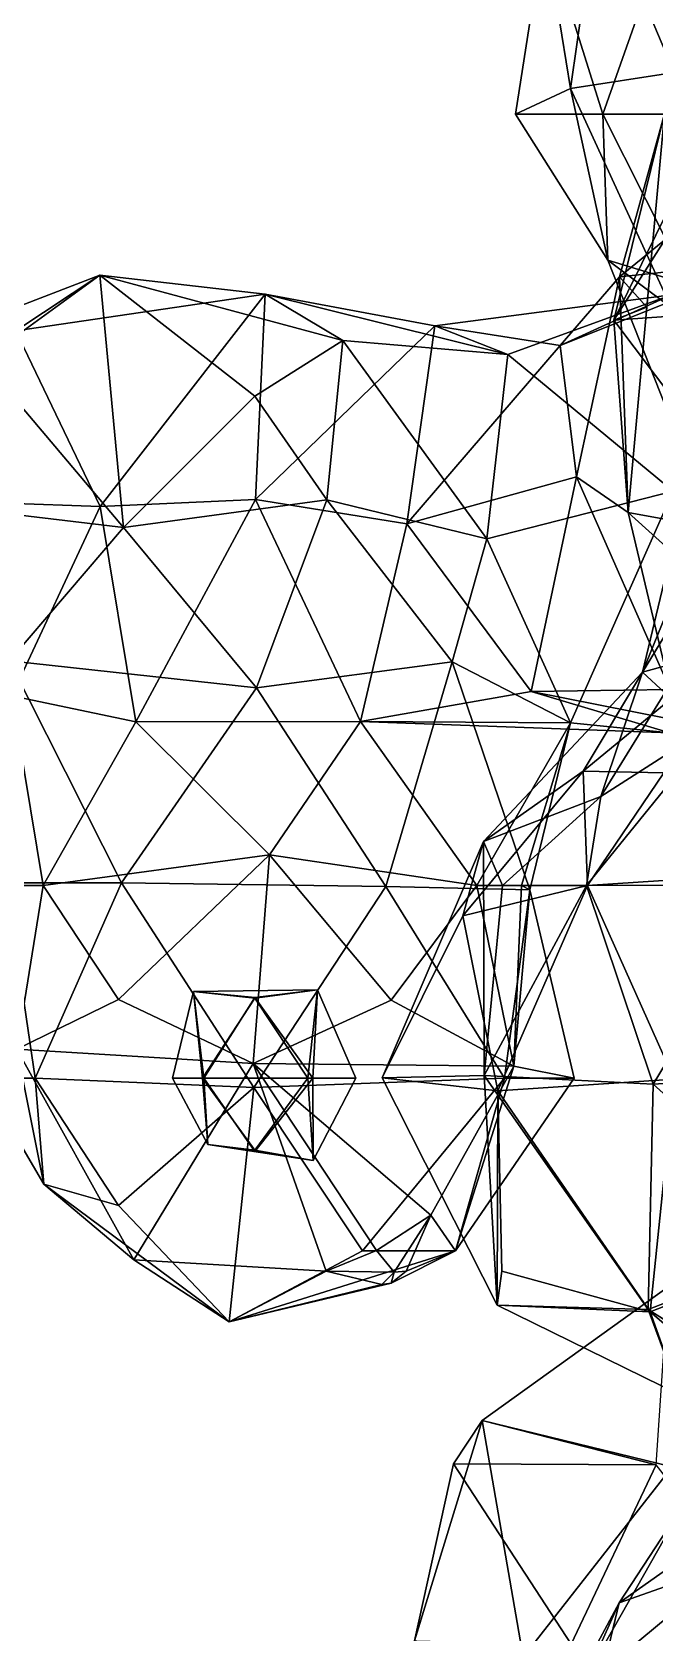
# Model space of a CAD drawing. Extents: x 290095 to 295679, y 4553756 to 4561441.
# Drawn here: x 293818.2 to 293875.8, y 4558962.6 to 4559110.5 of the extents above; entities that cross this region are included whole.
import ezdxf

# ---------------------------------------------------------------- set-up
doc = ezdxf.new("R2010")
doc.units = 0
doc.layers.add('Au_ppm_Pref_-_0_5', color=7, linetype='CONTINUOUS')

msp = doc.modelspace()

# ---------------------------------------------------------------- linework, layer by layer
at = {"layer": 'Au_ppm_Pref_-_0_5'}
for points in [[(293870.54, 4559123.31, 1777.65), (293867.96, 4559105.3, 1775.31), (293865.57, 4559120.12, 1770.25)], [(293877.54, 4559106.79, 1780.06), (293867.96, 4559105.3, 1775.31), (293870.54, 4559123.31, 1777.65)], [(293877.54, 4559106.79, 1780.06), (293870.54, 4559123.31, 1777.65), (293888.06, 4559120.05, 1780.67)], [(293870.94, 4559102.92, 1765.01), (293865.57, 4559120.12, 1770.25), (293862.89, 4559102.92, 1769.92)], [(293862.89, 4559102.92, 1769.92), (293865.57, 4559120.12, 1770.25), (293867.96, 4559105.3, 1775.31)], [(293877.11, 4559120.39, 1764.06), (293865.57, 4559120.12, 1770.25), (293870.94, 4559102.92, 1765.01)], [(293877.11, 4559120.39, 1764.06), (293870.94, 4559102.92, 1765.01), (293880.62, 4559102.92, 1759.94)], [(293871.97, 4559083.89, 1883.34), (293887.41, 4559108.19, 1882.71), (293879.72, 4559099.6, 1886.12)], [(293887.41, 4559108.19, 1882.71), (293871.97, 4559083.89, 1883.34), (293876.66, 4559102.97, 1876.79)], [(293877.54, 4559106.79, 1780.06), (293877.26, 4559085.06, 1775.71), (293867.96, 4559105.3, 1775.31)], [(293871.41, 4559089.43, 1769.92), (293862.89, 4559102.92, 1769.92), (293867.96, 4559105.3, 1775.31)], [(293871.41, 4559089.43, 1769.92), (293867.96, 4559105.3, 1775.31), (293877.26, 4559085.06, 1775.71)], [(293871.41, 4559089.43, 1769.92), (293870.94, 4559102.92, 1765.01), (293862.89, 4559102.92, 1769.92)], [(293871.41, 4559089.43, 1769.92), (293878.9, 4559087.17, 1764.51), (293870.94, 4559102.92, 1765.01)], [(293870.94, 4559102.92, 1765.01), (293878.9, 4559087.17, 1764.51), (293880.62, 4559102.92, 1759.94)], [(293876.66, 4559102.97, 1876.79), (293871.97, 4559083.89, 1883.34), (293875.01, 4559085.1, 1876.83)], [(293875.01, 4559085.1, 1876.83), (293872.5, 4559087.89, 1871.04), (293876.66, 4559102.97, 1876.79)], [(293889.51, 4559101.8, 1870.99), (293876.66, 4559102.97, 1876.79), (293872.5, 4559087.89, 1871.04)], [(293889.51, 4559101.8, 1870.99), (293872.5, 4559087.89, 1871.04), (293886.64, 4559089.38, 1864.56)], [(293889.16, 4559085.08, 1888.22), (293871.97, 4559083.89, 1883.34), (293879.72, 4559099.6, 1886.12)], [(293872.5, 4559087.89, 1871.04), (293866.99, 4559081.54, 1865.18), (293886.64, 4559089.38, 1864.56)], [(293866.99, 4559081.54, 1865.18), (293877.29, 4559086.24, 1858.71), (293886.64, 4559089.38, 1864.56)], [(293871.41, 4559089.43, 1769.92), (293877.26, 4559085.06, 1775.71), (293880.63, 4559066.13, 1770.45)], [(293871.41, 4559089.43, 1769.92), (293880.63, 4559066.13, 1770.45), (293878.9, 4559087.17, 1764.51)], [(293816.7, 4559082.9, 1850.87), (293804.38, 4559080.31, 1847.13), (293824.45, 4559088.04, 1846.24)], [(293804.38, 4559080.31, 1847.13), (293813.59, 4559080.16, 1842.84), (293824.45, 4559088.04, 1846.24)], [(293813.59, 4559080.16, 1842.84), (293826.63, 4559064.74, 1843.66), (293824.45, 4559088.04, 1846.24)], [(293824.45, 4559088.04, 1846.24), (293839.75, 4559086.3, 1853.16), (293816.7, 4559082.9, 1850.87)], [(293846.92, 4559082.02, 1847.64), (293839.75, 4559086.3, 1853.16), (293824.45, 4559088.04, 1846.24)], [(293846.92, 4559082.02, 1847.64), (293824.45, 4559088.04, 1846.24), (293838.79, 4559076.88, 1843.93)], [(293826.63, 4559064.74, 1843.66), (293838.79, 4559076.88, 1843.93), (293824.45, 4559088.04, 1846.24)], [(293868.5, 4559069.41, 1870.43), (293866.99, 4559081.54, 1865.18), (293872.5, 4559087.89, 1871.04)], [(293872.5, 4559087.89, 1871.04), (293873.3, 4559066.12, 1876.99), (293868.5, 4559069.41, 1870.43)], [(293873.3, 4559066.12, 1876.99), (293872.5, 4559087.89, 1871.04), (293875.01, 4559085.1, 1876.83)], [(293839.75, 4559086.3, 1853.16), (293824.48, 4559066.67, 1853.52), (293816.7, 4559082.9, 1850.87)], [(293839.75, 4559086.3, 1853.16), (293838.83, 4559067.32, 1859.05), (293824.48, 4559066.67, 1853.52)], [(293839.75, 4559086.3, 1853.16), (293855.41, 4559083.36, 1858.66), (293838.83, 4559067.32, 1859.05)], [(293862.16, 4559080.71, 1853.67), (293855.41, 4559083.36, 1858.66), (293839.75, 4559086.3, 1853.16)], [(293862.16, 4559080.71, 1853.67), (293839.75, 4559086.3, 1853.16), (293846.92, 4559082.02, 1847.64)], [(293877.29, 4559086.24, 1858.71), (293866.99, 4559081.54, 1865.18), (293855.41, 4559083.36, 1858.66)], [(293862.16, 4559080.71, 1853.67), (293877.29, 4559086.24, 1858.71), (293855.41, 4559083.36, 1858.66)], [(293877.46, 4559068.08, 1852.37), (293877.29, 4559086.24, 1858.71), (293862.16, 4559080.71, 1853.67)], [(293875.01, 4559085.1, 1876.83), (293871.97, 4559083.89, 1883.34), (293873.3, 4559066.12, 1876.99)], [(293889.16, 4559085.08, 1888.22), (293887.27, 4559063.56, 1883.53), (293871.97, 4559083.89, 1883.34)], [(293807.01, 4559067.28, 1850.23), (293816.7, 4559082.9, 1850.87), (293824.48, 4559066.67, 1853.52)], [(293852.82, 4559065.08, 1863.97), (293838.83, 4559067.32, 1859.05), (293855.41, 4559083.36, 1858.66)], [(293866.99, 4559081.54, 1865.18), (293852.82, 4559065.08, 1863.97), (293855.41, 4559083.36, 1858.66)], [(293871.97, 4559083.89, 1883.34), (293887.27, 4559063.56, 1883.53), (293873.3, 4559066.12, 1876.99)], [(293845.44, 4559067.28, 1843.99), (293846.92, 4559082.02, 1847.64), (293838.79, 4559076.88, 1843.93)], [(293860.21, 4559063.67, 1848.28), (293846.92, 4559082.02, 1847.64), (293845.44, 4559067.28, 1843.99)], [(293860.21, 4559063.67, 1848.28), (293862.16, 4559080.71, 1853.67), (293846.92, 4559082.02, 1847.64)], [(293868.5, 4559069.41, 1870.43), (293852.82, 4559065.08, 1863.97), (293866.99, 4559081.54, 1865.18)], [(293805.17, 4559067.28, 1843.16), (293826.63, 4559064.74, 1843.66), (293813.59, 4559080.16, 1842.84)], [(293860.21, 4559063.67, 1848.28), (293877.46, 4559068.08, 1852.37), (293862.16, 4559080.71, 1853.67)], [(293845.44, 4559067.28, 1843.99), (293838.79, 4559076.88, 1843.93), (293826.63, 4559064.74, 1843.66)], [(293868.5, 4559069.41, 1870.43), (293864.33, 4559049.58, 1864.76), (293852.82, 4559065.08, 1863.97)], [(293867.97, 4559046.69, 1853.19), (293877.46, 4559068.08, 1852.37), (293860.21, 4559063.67, 1848.28)], [(293868.5, 4559069.41, 1870.43), (293877.16, 4559049.77, 1870.88), (293864.33, 4559049.58, 1864.76)], [(293877.14, 4559045.76, 1858.6), (293877.46, 4559068.08, 1852.37), (293867.97, 4559046.69, 1853.19)], [(293868.5, 4559069.41, 1870.43), (293873.3, 4559066.12, 1876.99), (293877.16, 4559049.77, 1870.88)], [(293805.17, 4559067.28, 1843.16), (293816.1, 4559052.4, 1843.35), (293826.63, 4559064.74, 1843.66)], [(293807.01, 4559067.28, 1850.23), (293824.48, 4559066.67, 1853.52), (293816.31, 4559049.19, 1852.47)], [(293827.8, 4559046.78, 1857.35), (293816.31, 4559049.19, 1852.47), (293824.48, 4559066.67, 1853.52)], [(293838.83, 4559067.32, 1859.05), (293827.8, 4559046.78, 1857.35), (293824.48, 4559066.67, 1853.52)], [(293838.95, 4559049.93, 1842.24), (293845.44, 4559067.28, 1843.99), (293826.63, 4559064.74, 1843.66)], [(293838.83, 4559067.32, 1859.05), (293848.54, 4559046.81, 1859.9), (293827.8, 4559046.78, 1857.35)], [(293852.82, 4559065.08, 1863.97), (293848.54, 4559046.81, 1859.9), (293838.83, 4559067.32, 1859.05)], [(293838.95, 4559049.93, 1842.24), (293857.01, 4559052.33, 1845.29), (293845.44, 4559067.28, 1843.99)], [(293845.44, 4559067.28, 1843.99), (293857.01, 4559052.33, 1845.29), (293860.21, 4559063.67, 1848.28)], [(293883.08, 4559053.71, 1783.25), (293874.61, 4559051.36, 1775.95), (293884.32, 4559067.28, 1780.76)], [(293880.63, 4559066.13, 1770.45), (293878.42, 4559067.28, 1775.86), (293874.61, 4559051.36, 1775.95)], [(293884.32, 4559067.28, 1780.76), (293874.61, 4559051.36, 1775.95), (293878.42, 4559067.28, 1775.86)], [(293852.82, 4559065.08, 1863.97), (293864.33, 4559049.58, 1864.76), (293848.54, 4559046.81, 1859.9)], [(293873.3, 4559066.12, 1876.99), (293887.27, 4559063.56, 1883.53), (293889.54, 4559051.42, 1876.69)], [(293873.3, 4559066.12, 1876.99), (293889.54, 4559051.42, 1876.69), (293877.16, 4559049.77, 1870.88)], [(293880.63, 4559066.13, 1770.45), (293874.61, 4559051.36, 1775.95), (293876.68, 4559049.46, 1769.92)], [(293838.95, 4559049.93, 1842.24), (293826.63, 4559064.74, 1843.66), (293816.1, 4559052.4, 1843.35)], [(293860.21, 4559063.67, 1848.28), (293857.01, 4559052.33, 1845.29), (293867.97, 4559046.69, 1853.19)], [(293876.58, 4559042.06, 1785.27), (293869.12, 4559042.2, 1781.8), (293883.08, 4559053.71, 1783.25)], [(293869.12, 4559042.2, 1781.8), (293874.61, 4559051.36, 1775.95), (293883.08, 4559053.71, 1783.25)], [(293826.47, 4559031.89, 1841.75), (293816.1, 4559052.4, 1843.35), (293815.84, 4559031.9, 1847.42)], [(293838.95, 4559049.93, 1842.24), (293816.1, 4559052.4, 1843.35), (293826.47, 4559031.89, 1841.75)], [(293838.95, 4559049.93, 1842.24), (293850.88, 4559031.56, 1841.08), (293857.01, 4559052.33, 1845.29)], [(293850.88, 4559031.56, 1841.08), (293864.21, 4559031.24, 1847.17), (293857.01, 4559052.33, 1845.29)], [(293864.21, 4559031.24, 1847.17), (293867.97, 4559046.69, 1853.19), (293857.01, 4559052.33, 1845.29)], [(293869.12, 4559042.2, 1781.8), (293859.91, 4559035.71, 1775.43), (293874.61, 4559051.36, 1775.95)], [(293870.77, 4559039.87, 1769.92), (293874.61, 4559051.36, 1775.95), (293859.91, 4559035.71, 1775.43)], [(293870.77, 4559039.87, 1769.92), (293876.68, 4559049.46, 1769.92), (293874.61, 4559051.36, 1775.95)], [(293816.31, 4559049.19, 1852.47), (293819.21, 4559031.65, 1856.36), (293815.68, 4559031.65, 1853.07)], [(293827.8, 4559046.78, 1857.35), (293819.21, 4559031.65, 1856.36), (293816.31, 4559049.19, 1852.47)], [(293826.47, 4559031.89, 1841.75), (293850.88, 4559031.56, 1841.08), (293838.95, 4559049.93, 1842.24)], [(293864.33, 4559049.58, 1864.76), (293877.14, 4559045.76, 1858.6), (293848.54, 4559046.81, 1859.9)], [(293877.16, 4559049.77, 1870.88), (293889.37, 4559044.61, 1865.03), (293864.33, 4559049.58, 1864.76)], [(293889.37, 4559044.61, 1865.03), (293877.14, 4559045.76, 1858.6), (293864.33, 4559049.58, 1864.76)], [(293876.68, 4559049.46, 1769.92), (293870.77, 4559039.87, 1769.92), (293881.89, 4559046.98, 1765.57)], [(293827.8, 4559046.78, 1857.35), (293840.13, 4559034.47, 1858.11), (293819.21, 4559031.65, 1856.36)], [(293827.8, 4559046.78, 1857.35), (293848.54, 4559046.81, 1859.9), (293840.13, 4559034.47, 1858.11)], [(293848.54, 4559046.81, 1859.9), (293859.29, 4559031.65, 1856.8), (293840.13, 4559034.47, 1858.11)], [(293877.14, 4559045.76, 1858.6), (293867.97, 4559046.69, 1853.19), (293848.54, 4559046.81, 1859.9)], [(293867.97, 4559046.69, 1853.19), (293859.29, 4559031.65, 1856.8), (293848.54, 4559046.81, 1859.9)], [(293863.42, 4559031.65, 1853.07), (293859.29, 4559031.65, 1856.8), (293867.97, 4559046.69, 1853.19)], [(293864.21, 4559031.24, 1847.17), (293863.42, 4559031.65, 1853.07), (293867.97, 4559046.69, 1853.19)], [(293869.43, 4559031.65, 1766.54), (293886.76, 4559031.68, 1763.29), (293881.89, 4559046.98, 1765.57)], [(293870.77, 4559039.87, 1769.92), (293869.43, 4559031.65, 1766.54), (293881.89, 4559046.98, 1765.57)], [(293858.02, 4559028.86, 1780.91), (293869.12, 4559042.2, 1781.8), (293869.54, 4559031.65, 1785.12)], [(293859.91, 4559035.71, 1775.43), (293869.12, 4559042.2, 1781.8), (293858.02, 4559028.86, 1780.91)], [(293869.12, 4559042.2, 1781.8), (293876.58, 4559042.06, 1785.27), (293869.54, 4559031.65, 1785.12)], [(293888.72, 4559032.92, 1785.98), (293869.54, 4559031.65, 1785.12), (293876.58, 4559042.06, 1785.27)], [(293861.67, 4559031.65, 1769.92), (293870.77, 4559039.87, 1769.92), (293859.91, 4559035.71, 1775.43)], [(293870.77, 4559039.87, 1769.92), (293861.67, 4559031.65, 1769.92), (293869.43, 4559031.65, 1766.54)], [(293859.98, 4559014.08, 1768.89), (293859.91, 4559035.71, 1775.43), (293850.54, 4559013.88, 1775.89)], [(293858.02, 4559028.86, 1780.91), (293850.54, 4559013.88, 1775.89), (293859.91, 4559035.71, 1775.43)], [(293861.67, 4559031.65, 1769.92), (293859.91, 4559035.71, 1775.43), (293859.98, 4559014.08, 1768.89)], [(293840.13, 4559034.47, 1858.11), (293826.19, 4559021.11, 1856.58), (293819.21, 4559031.65, 1856.36)], [(293840.13, 4559034.47, 1858.11), (293838.64, 4559015.21, 1851.97), (293826.19, 4559021.11, 1856.58)], [(293838.64, 4559015.21, 1851.97), (293840.13, 4559034.47, 1858.11), (293851.39, 4559021.05, 1856.6)], [(293851.39, 4559021.05, 1856.6), (293840.13, 4559034.47, 1858.11), (293859.29, 4559031.65, 1856.8)], [(293877.53, 4559013.74, 1785.5), (293869.54, 4559031.65, 1785.12), (293888.72, 4559032.92, 1785.98)], [(293815.84, 4559031.9, 1847.42), (293813.52, 4559013.83, 1847.13), (293818.49, 4559013.83, 1843.5)], [(293816.8, 4559016.52, 1852.45), (293815.68, 4559031.65, 1853.07), (293819.21, 4559031.65, 1856.36)], [(293815.84, 4559031.9, 1847.42), (293818.49, 4559013.83, 1843.5), (293826.47, 4559031.89, 1841.75)], [(293816.8, 4559016.52, 1852.45), (293819.21, 4559031.65, 1856.36), (293826.19, 4559021.11, 1856.58)], [(293826.47, 4559031.89, 1841.75), (293818.49, 4559013.83, 1843.5), (293838.69, 4559012.98, 1842.41)], [(293838.69, 4559012.98, 1842.41), (293850.88, 4559031.56, 1841.08), (293826.47, 4559031.89, 1841.75)], [(293861.86, 4559013.83, 1842.19), (293850.88, 4559031.56, 1841.08), (293838.69, 4559012.98, 1842.41)], [(293850.88, 4559031.56, 1841.08), (293861.86, 4559013.83, 1842.19), (293864.21, 4559031.24, 1847.17)], [(293862.72, 4559014.96, 1852.85), (293851.39, 4559021.05, 1856.6), (293859.29, 4559031.65, 1856.8)], [(293858.02, 4559028.86, 1780.91), (293869.54, 4559031.65, 1785.12), (293861.25, 4559012.66, 1783.33)], [(293862.72, 4559014.96, 1852.85), (293859.29, 4559031.65, 1856.8), (293863.42, 4559031.65, 1853.07)], [(293875.6, 4559013.29, 1765.84), (293869.43, 4559031.65, 1766.54), (293859.98, 4559014.08, 1768.89)], [(293869.43, 4559031.65, 1766.54), (293861.67, 4559031.65, 1769.92), (293859.98, 4559014.08, 1768.89)], [(293877.53, 4559013.74, 1785.5), (293861.25, 4559012.66, 1783.33), (293869.54, 4559031.65, 1785.12)], [(293861.86, 4559013.83, 1842.19), (293868.31, 4559013.83, 1847.13), (293864.21, 4559031.24, 1847.17)], [(293862.72, 4559014.96, 1852.85), (293863.42, 4559031.65, 1853.07), (293864.21, 4559031.24, 1847.17)], [(293862.72, 4559014.96, 1852.85), (293864.21, 4559031.24, 1847.17), (293868.31, 4559013.83, 1847.13)], [(293875.6, 4559013.29, 1765.84), (293886.76, 4559031.68, 1763.29), (293869.43, 4559031.65, 1766.54)], [(293901.46, 4559014.95, 1764.12), (293886.76, 4559031.68, 1763.29), (293875.6, 4559013.29, 1765.84)], [(293858.02, 4559028.86, 1780.91), (293861.25, 4559012.66, 1783.33), (293850.54, 4559013.88, 1775.89)], [(293838.64, 4559015.21, 1851.97), (293816.8, 4559016.52, 1852.45), (293826.19, 4559021.11, 1856.58)], [(293831.16, 4559013.83, 1876.83), (293833.12, 4559021.84, 1876.83), (293834.06, 4559013.83, 1879.06)], [(293833.12, 4559021.84, 1876.83), (293831.16, 4559013.83, 1876.83), (293833.94, 4559013.83, 1874.54)], [(293833.12, 4559021.84, 1876.83), (293844.58, 4559022.02, 1876.83), (293838.79, 4559021.29, 1879.31)], [(293844.58, 4559022.02, 1876.83), (293833.12, 4559021.84, 1876.83), (293838.79, 4559021.24, 1874.35)], [(293833.12, 4559021.84, 1876.83), (293838.79, 4559021.29, 1879.31), (293834.06, 4559013.83, 1879.06)], [(293833.12, 4559021.84, 1876.83), (293833.94, 4559013.83, 1874.54), (293838.79, 4559021.24, 1874.35)], [(293843.67, 4559013.83, 1874.52), (293838.79, 4559021.24, 1874.35), (293833.94, 4559013.83, 1874.54)], [(293844.15, 4559013.83, 1879.36), (293834.06, 4559013.83, 1879.06), (293838.79, 4559021.29, 1879.31)], [(293862.72, 4559014.96, 1852.85), (293838.64, 4559015.21, 1851.97), (293851.39, 4559021.05, 1856.6)], [(293843.67, 4559013.83, 1874.52), (293844.58, 4559022.02, 1876.83), (293838.79, 4559021.24, 1874.35)], [(293844.58, 4559022.02, 1876.83), (293844.15, 4559013.83, 1879.36), (293838.79, 4559021.29, 1879.31)], [(293843.67, 4559013.83, 1874.52), (293848.11, 4559013.83, 1876.83), (293844.58, 4559022.02, 1876.83)], [(293844.58, 4559022.02, 1876.83), (293848.11, 4559013.83, 1876.83), (293844.15, 4559013.83, 1879.36)], [(293819.28, 4559004.06, 1847.13), (293813.52, 4559013.83, 1847.13), (293816.8, 4559016.52, 1852.45)], [(293819.28, 4559004.06, 1847.13), (293816.8, 4559016.52, 1852.45), (293827.6, 4558997.05, 1852.06)], [(293827.6, 4558997.05, 1852.06), (293816.8, 4559016.52, 1852.45), (293838.64, 4559015.21, 1851.97)], [(293838.64, 4559015.21, 1851.97), (293845.39, 4558996.01, 1853.07), (293827.6, 4558997.05, 1852.06)], [(293855.05, 4559001.19, 1853.07), (293850.04, 4558997.91, 1853.07), (293838.64, 4559015.21, 1851.97)], [(293855.05, 4559001.19, 1853.07), (293838.64, 4559015.21, 1851.97), (293862.72, 4559014.96, 1852.85)], [(293838.64, 4559015.21, 1851.97), (293850.04, 4558997.91, 1853.07), (293845.39, 4558996.01, 1853.07)], [(293855.05, 4559001.19, 1853.07), (293862.72, 4559014.96, 1852.85), (293857.33, 4558997.89, 1847.13)], [(293862.72, 4559014.96, 1852.85), (293868.31, 4559013.83, 1847.13), (293857.33, 4558997.89, 1847.13)], [(293891.61, 4558998.86, 1766.08), (293901.46, 4559014.95, 1764.12), (293875.6, 4559013.29, 1765.84)], [(293813.52, 4559013.83, 1847.13), (293819.28, 4559004.06, 1847.13), (293818.49, 4559013.83, 1843.5)], [(293819.28, 4559004.06, 1847.13), (293826.19, 4559002.08, 1843.21), (293818.49, 4559013.83, 1843.5)], [(293838.69, 4559012.98, 1842.41), (293818.49, 4559013.83, 1843.5), (293826.19, 4559002.08, 1843.21)], [(293834.45, 4559007.7, 1876.83), (293831.16, 4559013.83, 1876.83), (293834.06, 4559013.83, 1879.06)], [(293831.16, 4559013.83, 1876.83), (293834.45, 4559007.7, 1876.83), (293833.94, 4559013.83, 1874.54)], [(293843.67, 4559013.83, 1874.52), (293833.94, 4559013.83, 1874.54), (293838.79, 4559007.19, 1874.61)], [(293834.45, 4559007.7, 1876.83), (293838.79, 4559007.19, 1874.61), (293833.94, 4559013.83, 1874.54)], [(293834.45, 4559007.7, 1876.83), (293834.06, 4559013.83, 1879.06), (293838.79, 4559007.08, 1879.08)], [(293838.79, 4559007.08, 1879.08), (293834.06, 4559013.83, 1879.06), (293844.15, 4559013.83, 1879.36)], [(293861.86, 4559013.83, 1842.19), (293838.69, 4559012.98, 1842.41), (293848.72, 4558997.9, 1843.08)], [(293843.67, 4559013.83, 1874.52), (293838.79, 4559007.19, 1874.61), (293844.16, 4559006.22, 1876.83)], [(293844.16, 4559006.22, 1876.83), (293838.79, 4559007.08, 1879.08), (293844.15, 4559013.83, 1879.36)], [(293843.67, 4559013.83, 1874.52), (293844.16, 4559006.22, 1876.83), (293848.11, 4559013.83, 1876.83)], [(293848.11, 4559013.83, 1876.83), (293844.16, 4559006.22, 1876.83), (293844.15, 4559013.83, 1879.36)], [(293861.86, 4559013.83, 1842.19), (293848.72, 4558997.9, 1843.08), (293857.33, 4558997.89, 1847.13)], [(293859.98, 4559014.08, 1768.89), (293850.54, 4559013.88, 1775.89), (293861.17, 4558992.86, 1775.88)], [(293861.25, 4559012.66, 1783.33), (293861.17, 4558992.86, 1775.88), (293850.54, 4559013.88, 1775.89)], [(293861.86, 4559013.83, 1842.19), (293857.33, 4558997.89, 1847.13), (293868.31, 4559013.83, 1847.13)], [(293875.6, 4559013.29, 1765.84), (293859.98, 4559014.08, 1768.89), (293875.14, 4558992.48, 1769.46)], [(293875.14, 4558992.48, 1769.46), (293859.98, 4559014.08, 1768.89), (293861.17, 4558992.86, 1775.88)], [(293877.53, 4559013.74, 1785.5), (293875.31, 4558992.24, 1783.84), (293861.25, 4559012.66, 1783.33)], [(293875.14, 4558992.48, 1769.46), (293891.61, 4558998.86, 1766.08), (293875.6, 4559013.29, 1765.84)], [(293890.78, 4558998.3, 1786.22), (293875.31, 4558992.24, 1783.84), (293877.53, 4559013.74, 1785.5)], [(293838.69, 4559012.98, 1842.41), (293826.19, 4559002.08, 1843.21), (293836.41, 4558991.31, 1846.77)], [(293838.69, 4559012.98, 1842.41), (293836.41, 4558991.31, 1846.77), (293848.72, 4558997.9, 1843.08)], [(293861.61, 4558996.01, 1781.8), (293861.17, 4558992.86, 1775.88), (293861.25, 4559012.66, 1783.33)], [(293875.31, 4558992.24, 1783.84), (293861.61, 4558996.01, 1781.8), (293861.25, 4559012.66, 1783.33)], [(293844.16, 4559006.22, 1876.83), (293834.45, 4559007.7, 1876.83), (293838.79, 4559007.08, 1879.08)], [(293834.45, 4559007.7, 1876.83), (293844.16, 4559006.22, 1876.83), (293838.79, 4559007.19, 1874.61)], [(293836.41, 4558991.31, 1846.77), (293819.28, 4559004.06, 1847.13), (293827.6, 4558997.05, 1852.06)], [(293826.19, 4559002.08, 1843.21), (293819.28, 4559004.06, 1847.13), (293836.41, 4558991.31, 1846.77)], [(293855.05, 4559001.19, 1853.07), (293851.67, 4558995.93, 1853.33), (293850.04, 4558997.91, 1853.07)], [(293855.05, 4559001.19, 1853.07), (293852.77, 4558996.01, 1852.42), (293851.67, 4558995.93, 1853.33)], [(293855.05, 4559001.19, 1853.07), (293857.33, 4558997.89, 1847.13), (293852.77, 4558996.01, 1852.42)], [(293891.61, 4558998.86, 1766.08), (293875.14, 4558992.48, 1769.46), (293890.95, 4558982.52, 1770.53)], [(293836.41, 4558991.31, 1846.77), (293827.6, 4558997.05, 1852.06), (293845.39, 4558996.01, 1853.07)], [(293848.72, 4558997.9, 1843.08), (293836.41, 4558991.31, 1846.77), (293857.33, 4558997.89, 1847.13)], [(293857.33, 4558997.89, 1847.13), (293836.41, 4558991.31, 1846.77), (293851.39, 4558994.91, 1852.7)], [(293845.39, 4558996.01, 1853.07), (293850.04, 4558997.91, 1853.07), (293851.67, 4558995.93, 1853.33)], [(293857.33, 4558997.89, 1847.13), (293851.39, 4558994.91, 1852.7), (293852.77, 4558996.01, 1852.42)], [(293875.31, 4558992.24, 1783.84), (293890.78, 4558998.3, 1786.22), (293890.42, 4558979.33, 1781.44)], [(293836.41, 4558991.31, 1846.77), (293845.39, 4558996.01, 1853.07), (293850.53, 4558994.79, 1853.07)], [(293850.53, 4558994.79, 1853.07), (293845.39, 4558996.01, 1853.07), (293851.67, 4558995.93, 1853.33)], [(293851.39, 4558994.91, 1852.7), (293850.53, 4558994.79, 1853.07), (293851.67, 4558995.93, 1853.33)], [(293852.77, 4558996.01, 1852.42), (293851.39, 4558994.91, 1852.7), (293851.67, 4558995.93, 1853.33)], [(293861.61, 4558996.01, 1781.8), (293875.31, 4558992.24, 1783.84), (293861.17, 4558992.86, 1775.88)], [(293851.39, 4558994.91, 1852.7), (293836.41, 4558991.31, 1846.77), (293850.53, 4558994.79, 1853.07)], [(293876.98, 4558994.57, 1805.22), (293877.36, 4558977.91, 1811.22), (293859.78, 4558982.2, 1805.77)], [(293876.98, 4558994.57, 1805.22), (293859.78, 4558982.2, 1805.77), (293875.88, 4558978.12, 1799.44)], [(293878.06, 4558984.57, 1777.29), (293861.17, 4558992.86, 1775.88), (293875.31, 4558992.24, 1783.84)], [(293878.06, 4558984.57, 1777.29), (293875.14, 4558992.48, 1769.46), (293861.17, 4558992.86, 1775.88)], [(293878.06, 4558984.57, 1777.29), (293890.95, 4558982.52, 1770.53), (293875.14, 4558992.48, 1769.46)], [(293878.06, 4558984.57, 1777.29), (293875.31, 4558992.24, 1783.84), (293890.42, 4558979.33, 1781.44)], [(293853.55, 4558961.84, 1805.55), (293859.78, 4558982.2, 1805.77), (293863.59, 4558960.34, 1811.36)], [(293853.55, 4558961.84, 1805.55), (293857.13, 4558978.19, 1802.32), (293859.78, 4558982.2, 1805.77)], [(293859.78, 4558982.2, 1805.77), (293857.13, 4558978.19, 1802.32), (293875.88, 4558978.12, 1799.44)], [(293877.36, 4558977.91, 1811.22), (293863.59, 4558960.34, 1811.36), (293859.78, 4558982.2, 1805.77)], [(293853.55, 4558961.84, 1805.55), (293868.03, 4558961.53, 1800.21), (293857.13, 4558978.19, 1802.32)], [(293857.13, 4558978.19, 1802.32), (293868.03, 4558961.53, 1800.21), (293875.88, 4558978.12, 1799.44)], [(293877.36, 4558977.91, 1811.22), (293883.18, 4558960.37, 1814.33), (293863.59, 4558960.34, 1811.36)], [(293890.45, 4558959.32, 1799.05), (293875.88, 4558978.12, 1799.44), (293868.03, 4558961.53, 1800.21)], [(293872.45, 4558965.36, 1840.26), (293883.03, 4558969.08, 1835.25), (293889.37, 4558977.28, 1841.16)], [(293889.37, 4558977.28, 1841.16), (293878.58, 4558974.71, 1846.33), (293872.45, 4558965.36, 1840.26)], [(293878.97, 4558958.81, 1852.14), (293869.41, 4558958.54, 1846.15), (293878.58, 4558974.71, 1846.33)], [(293872.45, 4558965.36, 1840.26), (293878.58, 4558974.71, 1846.33), (293869.41, 4558958.54, 1846.15)], [(293870.96, 4558959.08, 1836.23), (293883.03, 4558969.08, 1835.25), (293872.45, 4558965.36, 1840.26)], [(293883.03, 4558969.08, 1835.25), (293870.96, 4558959.08, 1836.23), (293878.09, 4558959.05, 1829.89)], [(293870.96, 4558959.08, 1836.23), (293872.45, 4558965.36, 1840.26), (293861.27, 4558944.55, 1841.17)], [(293872.45, 4558965.36, 1840.26), (293869.41, 4558958.54, 1846.15), (293861.27, 4558944.55, 1841.17)]]:
    msp.add_3dface(points, dxfattribs=at)

doc.saveas('drawing.dxf')
